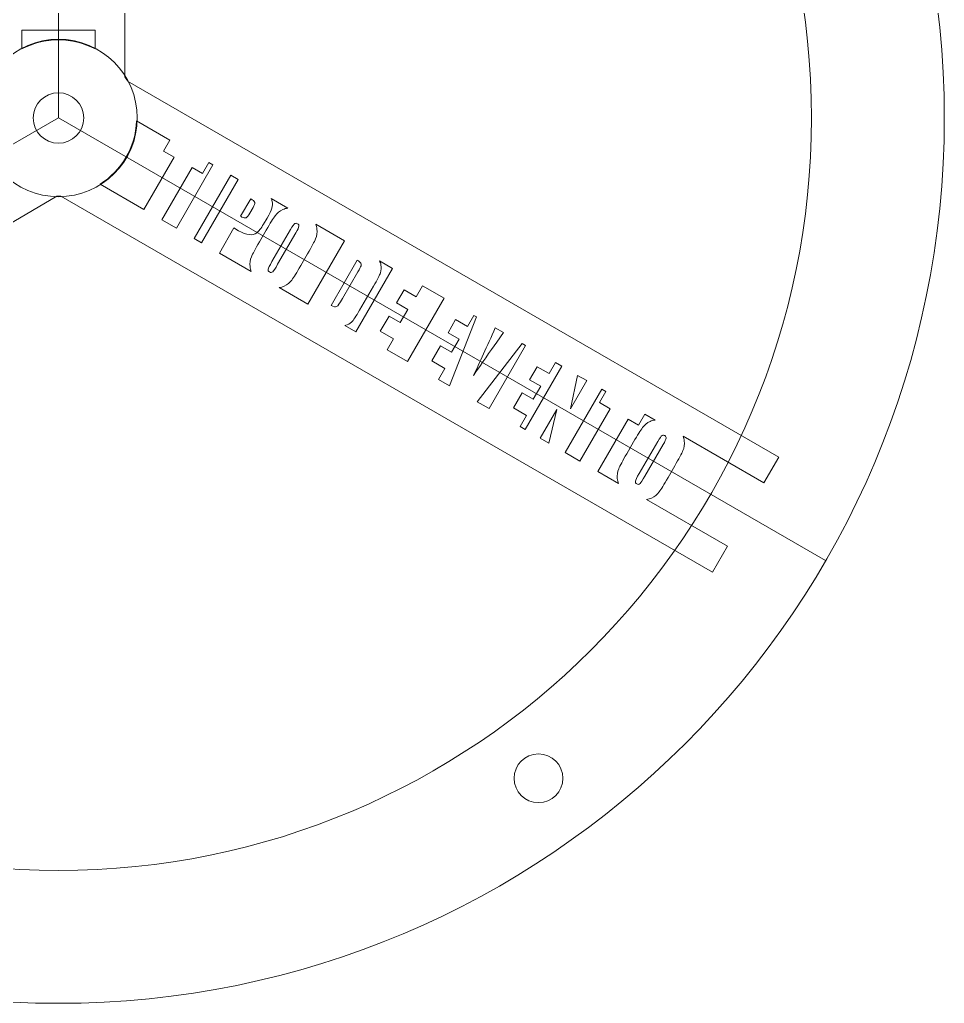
# Model space of a CAD drawing. Header units: millimetres. Extents: x -535 to 505, y -208 to 234.
# Drawn here: x -79.4 to 24.9, y 34.2 to 145.3 of the extents above; entities that cross this region are included whole.
import ezdxf

# ---------------------------------------------------------------- set-up
doc = ezdxf.new("R2010")
doc.units = ezdxf.units.MM
doc.header["$MEASUREMENT"] = 0
doc.layers.add('Capa 1', color=7, linetype='Continuous')

msp = doc.modelspace()

# ---------------------------------------------------------------- linework, layer by layer
at = {"layer": 'Capa 1', "color": 250, "lineweight": 20}
for centre, major_axis in [((-75.0592, 134.2139), (0, 100.0001)), ((-75.0593, 134.214), (0, 85)), ((-75.0592, 134.214), (0, 8.8927)), ((-20.8732, 59.6333), (0, 2.75))]:
    msp.add_ellipse(centre, major_axis=major_axis, ratio=1, dxfattribs=at)
msp.add_open_spline([(-75.0593, 134.214), (-75.0593, 134.214), (-75.0593, 234.2139), (-75.0593, 234.2139)], degree=3, dxfattribs=at)
for points, knots in [([(-148.4151, 82.26), (-148.4151, 82.26), (-150.1282, 85.1658), (-150.1282, 85.1658), (-150.1282, 85.1658), (-150.1282, 85.1658), (-144.0596, 88.7436), (-144.0596, 88.7436), (-144.0596, 88.7436), (-144.0596, 88.7436), (-148.2514, 95.8537), (-148.2514, 95.8537), (-148.2514, 95.8537), (-148.2514, 95.8537), (-154.3201, 92.2759), (-154.3201, 92.2759), (-154.3201, 92.2759), (-154.3201, 92.2759), (-156.0331, 95.1816), (-156.0331, 95.1816), (-156.0331, 95.1816), (-156.0331, 95.1816), (-82.8804, 138.3094), (-82.8804, 138.3094), (-82.8804, 138.3094), (-82.78, 138.5006), (-82.673, 138.6878), (-82.5593, 138.8705), (-82.5593, 138.8705), (-82.5593, 138.8705), (-82.5593, 223.7911), (-82.5593, 223.7911), (-82.5593, 223.7911), (-82.5593, 223.7911), (-79.1863, 223.7911), (-79.1863, 223.7911), (-79.1863, 223.7911), (-79.1863, 223.7911), (-79.1863, 215.9873), (-79.1863, 215.9873), (-79.1863, 215.9873), (-79.0126, 216.2073), (-78.8015, 216.3756), (-78.5539, 216.4925), (-78.5539, 216.4925), (-78.1835, 216.6664), (-77.717, 216.7533), (-77.1559, 216.7532), (-77.1559, 216.7532), (-77.1559, 216.7532), (-77.156, 214.5204), (-77.156, 214.5204), (-77.156, 214.5204), (-77.5754, 214.5204), (-77.8397, 214.5166), (-77.9474, 214.5072), (-77.9474, 214.5072), (-78.057, 214.4977), (-78.1495, 214.4524), (-78.2233, 214.3712), (-78.2233, 214.3712), (-78.2969, 214.2919), (-78.3347, 214.1823), (-78.3348, 214.0445), (-78.3348, 214.0445), (-78.3347, 213.9292), (-78.2988, 213.8347), (-78.2289, 213.7592), (-78.2289, 213.7592), (-78.1591, 213.6856), (-78.0703, 213.6421), (-77.9588, 213.6307), (-77.9588, 213.6307), (-77.8473, 213.6194), (-77.6244, 213.6137), (-77.2902, 213.6138), (-77.2902, 213.6138), (-77.2902, 213.6138), (-75.864, 213.6137), (-75.864, 213.6137), (-75.864, 213.6137), (-76.102, 213.729), (-76.2815, 213.8971), (-76.4004, 214.1181), (-76.4004, 214.1181), (-76.5195, 214.341), (-76.578, 214.6149), (-76.5779, 214.9399), (-76.5779, 214.9399), (-76.5779, 215.3497), (-76.4665, 215.7123), (-76.2455, 216.0259), (-76.2455, 216.0259), (-76.0245, 216.3414), (-75.7601, 216.5397), (-75.4503, 216.6247), (-75.4503, 216.6247), (-75.1404, 216.7097), (-74.7211, 216.7532), (-74.1942, 216.7533), (-74.1942, 216.7533), (-74.1942, 216.7533), (-73.482, 216.7532), (-73.482, 216.7532), (-73.482, 216.7532), (-72.8548, 216.7532), (-72.3883, 216.7286), (-72.0823, 216.6814), (-72.0823, 216.6814), (-71.7763, 216.6323), (-71.493, 216.5057), (-71.2341, 216.296), (-71.2341, 216.296), (-71.123, 216.2073), (-71.0224, 216.1042), (-70.9325, 215.987), (-70.9325, 215.987), (-70.9325, 215.987), (-70.9324, 223.7911), (-70.9324, 223.7911), (-70.9324, 223.7911), (-70.9324, 223.7911), (-67.5593, 223.7911), (-67.5593, 223.7911), (-67.5593, 223.7911), (-67.5593, 223.7911), (-67.5593, 138.8706), (-67.5593, 138.8706), (-67.5593, 138.8706), (-67.4597, 138.7105), (-67.3649, 138.547), (-67.2755, 138.3803), (-67.2755, 138.3803), (-67.2755, 138.3803), (6.2668, 95.9208), (6.2668, 95.9208), (6.2668, 95.9208), (6.2668, 95.9208), (4.5803, 92.9996), (4.5803, 92.9996), (4.5803, 92.9996), (4.5803, 92.9996), (-4.5505, 98.2712), (-4.5505, 98.2712), (-4.5505, 98.2712), (-4.4808, 98.0988), (-4.4354, 97.9194), (-4.4148, 97.7331), (-4.4148, 97.7331), (-4.3704, 97.3453), (-4.422, 96.9803), (-4.5668, 96.6386), (-4.5668, 96.6386), (-4.7143, 96.2963), (-5.0177, 95.7254), (-5.4786, 94.9271), (-5.4786, 94.9271), (-5.4786, 94.9271), (-6.2455, 93.5988), (-6.2455, 93.5988), (-6.2455, 93.5988), (-6.696, 92.8185), (-7.0323, 92.2776), (-7.2569, 91.9754), (-7.2569, 91.9754), (-7.4809, 91.6707), (-7.7663, 91.4407), (-8.1142, 91.2838), (-8.1142, 91.2838), (-8.293, 91.2032), (-8.4805, 91.1496), (-8.6764, 91.1226), (-8.6764, 91.1226), (-8.6764, 91.1226), (0.4534, 85.8516), (0.4534, 85.8516), (0.4534, 85.8516), (0.4534, 85.8516), (-1.2332, 82.9304), (-1.2332, 82.9304), (-1.2332, 82.9304), (-1.2332, 82.9304), (-74.7783, 125.3915), (-74.7783, 125.3915), (-74.7783, 125.3915), (-74.8716, 125.3886), (-74.9652, 125.3866), (-75.0593, 125.3866), (-75.0593, 125.3866), (-75.1265, 125.3866), (-75.1934, 125.3878), (-75.2603, 125.3892), (-75.2603, 125.3892), (-75.2603, 125.3892), (-148.4151, 82.26), (-148.4151, 82.26)], [0, 0, 0, 0, 0.02, 0.02, 0.02, 0.02, 0.04, 0.04, 0.04, 0.04, 0.06, 0.06, 0.06, 0.06, 0.08, 0.08, 0.08, 0.08, 0.1, 0.1, 0.1, 0.1, 0.12, 0.12, 0.12, 0.12, 0.14, 0.14, 0.14, 0.14, 0.16, 0.16, 0.16, 0.16, 0.18, 0.18, 0.18, 0.18, 0.2, 0.2, 0.2, 0.2, 0.22, 0.22, 0.22, 0.22, 0.24, 0.24, 0.24, 0.24, 0.26, 0.26, 0.26, 0.26, 0.28, 0.28, 0.28, 0.28, 0.3, 0.3, 0.3, 0.3, 0.32, 0.32, 0.32, 0.32, 0.34, 0.34, 0.34, 0.34, 0.36, 0.36, 0.36, 0.36, 0.38, 0.38, 0.38, 0.38, 0.4, 0.4, 0.4, 0.4, 0.42, 0.42, 0.42, 0.42, 0.44, 0.44, 0.44, 0.44, 0.46, 0.46, 0.46, 0.46, 0.48, 0.48, 0.48, 0.48, 0.5, 0.5, 0.5, 0.5, 0.52, 0.52, 0.52, 0.52, 0.54, 0.54, 0.54, 0.54, 0.56, 0.56, 0.56, 0.56, 0.58, 0.58, 0.58, 0.58, 0.6, 0.6, 0.6, 0.6, 0.62, 0.62, 0.62, 0.62, 0.64, 0.64, 0.64, 0.64, 0.66, 0.66, 0.66, 0.66, 0.68, 0.68, 0.68, 0.68, 0.7, 0.7, 0.7, 0.7, 0.72, 0.72, 0.72, 0.72, 0.74, 0.74, 0.74, 0.74, 0.76, 0.76, 0.76, 0.76, 0.78, 0.78, 0.78, 0.78, 0.8, 0.8, 0.8, 0.8, 0.82, 0.82, 0.82, 0.82, 0.84, 0.84, 0.84, 0.84, 0.86, 0.86, 0.86, 0.86, 0.88, 0.88, 0.88, 0.88, 0.9, 0.9, 0.9, 0.9, 0.92, 0.92, 0.92, 0.92, 0.94, 0.94, 0.94, 0.94, 0.96, 0.96, 0.96, 0.96, 1, 1, 1, 1]), ([(-70.9324, 142.0188), (-70.9324, 142.0188), (-70.9324, 144.1511), (-70.9324, 144.1511), (-70.9324, 144.1511), (-70.9324, 144.1511), (-79.1863, 144.1511), (-79.1863, 144.1511), (-79.1863, 144.1511), (-79.1863, 144.1511), (-79.1863, 142.0186), (-79.1863, 142.0186), (-79.1863, 142.0186), (-77.9546, 142.6712), (-76.5503, 143.0414), (-75.0593, 143.0414), (-75.0593, 143.0414), (-73.5684, 143.0414), (-72.164, 142.6714), (-70.9324, 142.0188)], [0, 0, 0, 0, 0.16666667, 0.16666667, 0.16666667, 0.16666667, 0.33333333, 0.33333333, 0.33333333, 0.33333333, 0.5, 0.5, 0.5, 0.5, 0.66666667, 0.66666667, 0.66666667, 0.66666667, 1, 1, 1, 1]), ([(-75.0593, 137.0641), (-73.4853, 137.0641), (-72.2093, 135.7881), (-72.2093, 134.2141), (-72.2093, 134.2141), (-72.2093, 132.6401), (-73.4853, 131.3641), (-75.0593, 131.3641), (-75.0593, 131.3641), (-76.6333, 131.3641), (-77.9093, 132.6401), (-77.9093, 134.2141), (-77.9093, 134.2141), (-77.9093, 135.7881), (-76.6333, 137.0641), (-75.0593, 137.0641)], [0, 0, 0, 0, 0.2, 0.2, 0.2, 0.2, 0.4, 0.4, 0.4, 0.4, 0.6, 0.6, 0.6, 0.6, 1, 1, 1, 1]), ([(-66.2386, 133.8867), (-66.3485, 130.8735), (-67.9683, 128.2459), (-70.3643, 126.738), (-70.3643, 126.738), (-70.3643, 126.738), (-65.4169, 123.8817), (-65.4169, 123.8817), (-65.4169, 123.8817), (-65.4169, 123.8817), (-62.0048, 129.7916), (-62.0048, 129.7916), (-62.0048, 129.7916), (-62.0048, 129.7916), (-63.2023, 130.4829), (-63.2023, 130.4829), (-63.2023, 130.4829), (-63.2023, 130.4829), (-62.4875, 131.721), (-62.4875, 131.721), (-62.4875, 131.721), (-62.4875, 131.721), (-66.2386, 133.8867), (-66.2386, 133.8867)], [0, 0, 0, 0, 0.14285714, 0.14285714, 0.14285714, 0.14285714, 0.28571429, 0.28571429, 0.28571429, 0.28571429, 0.42857143, 0.42857143, 0.42857143, 0.42857143, 0.57142857, 0.57142857, 0.57142857, 0.57142857, 0.71428571, 0.71428571, 0.71428571, 0.71428571, 1, 1, 1, 1]), ([(-63.3949, 122.7143), (-63.3949, 122.7143), (-61.746, 121.7623), (-61.746, 121.7623), (-61.746, 121.7623), (-61.746, 121.7623), (-57.6191, 128.9103), (-57.6191, 128.9103), (-57.6191, 128.9103), (-57.6191, 128.9103), (-58.0805, 129.1766), (-58.0805, 129.1766), (-58.0805, 129.1766), (-58.0805, 129.1766), (-58.7953, 127.9386), (-58.7953, 127.9386), (-58.7953, 127.9386), (-58.7953, 127.9386), (-59.9828, 128.6242), (-59.9828, 128.6242), (-59.9828, 128.6242), (-59.9828, 128.6242), (-63.3949, 122.7143), (-63.3949, 122.7143)], [0, 0, 0, 0, 0.14285714, 0.14285714, 0.14285714, 0.14285714, 0.28571429, 0.28571429, 0.28571429, 0.28571429, 0.42857143, 0.42857143, 0.42857143, 0.42857143, 0.57142857, 0.57142857, 0.57142857, 0.57142857, 0.71428571, 0.71428571, 0.71428571, 0.71428571, 1, 1, 1, 1]), ([(-59.7241, 120.5949), (-59.7241, 120.5949), (-58.9176, 120.1293), (-58.9176, 120.1293), (-58.9176, 120.1293), (-58.9176, 120.1293), (-54.7907, 127.2773), (-54.7907, 127.2773), (-54.7907, 127.2773), (-54.7907, 127.2773), (-55.5972, 127.7429), (-55.5972, 127.7429), (-55.5972, 127.7429), (-55.5972, 127.7429), (-59.7241, 120.5949), (-59.7241, 120.5949)], [0, 0, 0, 0, 0.2, 0.2, 0.2, 0.2, 0.4, 0.4, 0.4, 0.4, 0.6, 0.6, 0.6, 0.6, 1, 1, 1, 1]), ([(-56.8957, 118.9619), (-56.8957, 118.9619), (-53.2974, 116.8845), (-53.2974, 116.8845), (-53.2974, 116.8845), (-53.3671, 117.0568), (-53.4124, 117.2361), (-53.433, 117.4224), (-53.433, 117.4224), (-53.4775, 117.8101), (-53.426, 118.1752), (-53.2811, 118.5168), (-53.2811, 118.5168), (-53.1336, 118.8592), (-52.8302, 119.43), (-52.3693, 120.2283), (-52.3693, 120.2283), (-52.3693, 120.2283), (-51.6024, 121.5566), (-51.6024, 121.5566), (-51.6024, 121.5566), (-51.1518, 122.337), (-50.8156, 122.8778), (-50.591, 123.18), (-50.591, 123.18), (-50.367, 123.4847), (-50.0816, 123.7147), (-49.7336, 123.8716), (-49.7336, 123.8716), (-49.5547, 123.9522), (-49.3673, 124.0059), (-49.1712, 124.0329), (-49.1712, 124.0329), (-49.1712, 124.0329), (-51.0588, 125.1227), (-51.0588, 125.1227), (-51.0588, 125.1227), (-50.9991, 125.0134), (-50.9571, 124.905), (-50.9331, 124.7975), (-50.9331, 124.7975), (-50.8786, 124.548), (-50.8931, 124.2924), (-50.9724, 124.0306), (-50.9724, 124.0306), (-51.0541, 123.768), (-51.2348, 123.3947), (-51.5153, 122.9088), (-51.5153, 122.9088), (-51.5153, 122.9088), (-51.9053, 122.2332), (-51.9053, 122.2332), (-51.9053, 122.2332), (-52.1906, 121.7392), (-52.4499, 121.4069), (-52.6834, 121.2407), (-52.6834, 121.2407), (-52.9162, 121.0719), (-53.2053, 121.0054), (-53.5468, 121.0412), (-53.5468, 121.0412), (-53.8898, 121.0778), (-54.2814, 121.2232), (-54.7214, 121.4773), (-54.7214, 121.4773), (-54.7214, 121.4773), (-55.2629, 121.7899), (-55.2629, 121.7899), (-55.2629, 121.7899), (-55.2629, 121.7899), (-56.8957, 118.9619), (-56.8957, 118.9619)], [0, 0, 0, 0, 0.05263158, 0.05263158, 0.05263158, 0.05263158, 0.10526316, 0.10526316, 0.10526316, 0.10526316, 0.15789474, 0.15789474, 0.15789474, 0.15789474, 0.21052632, 0.21052632, 0.21052632, 0.21052632, 0.26315789, 0.26315789, 0.26315789, 0.26315789, 0.31578947, 0.31578947, 0.31578947, 0.31578947, 0.36842105, 0.36842105, 0.36842105, 0.36842105, 0.42105263, 0.42105263, 0.42105263, 0.42105263, 0.47368421, 0.47368421, 0.47368421, 0.47368421, 0.52631579, 0.52631579, 0.52631579, 0.52631579, 0.57894737, 0.57894737, 0.57894737, 0.57894737, 0.63157895, 0.63157895, 0.63157895, 0.63157895, 0.68421053, 0.68421053, 0.68421053, 0.68421053, 0.73684211, 0.73684211, 0.73684211, 0.73684211, 0.78947368, 0.78947368, 0.78947368, 0.78947368, 0.84210526, 0.84210526, 0.84210526, 0.84210526, 0.89473684, 0.89473684, 0.89473684, 0.89473684, 1, 1, 1, 1]), ([(-53.3532, 125.0976), (-53.3532, 125.0976), (-54.4951, 123.1199), (-54.4951, 123.1199), (-54.4951, 123.1199), (-54.4397, 123.0836), (-54.3916, 123.0536), (-54.3507, 123.03), (-54.3507, 123.03), (-54.1658, 122.9232), (-54.0118, 122.8954), (-53.8869, 122.9454), (-53.8869, 122.9454), (-53.7646, 122.9948), (-53.6191, 123.1638), (-53.4529, 123.4516), (-53.4529, 123.4516), (-53.4529, 123.4516), (-53.0836, 124.0913), (-53.0836, 124.0913), (-53.0836, 124.0913), (-52.9306, 124.3563), (-52.8713, 124.5534), (-52.9084, 124.6816), (-52.9084, 124.6816), (-52.944, 124.8091), (-53.0931, 124.9474), (-53.3532, 125.0976)], [0, 0, 0, 0, 0.125, 0.125, 0.125, 0.125, 0.25, 0.25, 0.25, 0.25, 0.375, 0.375, 0.375, 0.375, 0.5, 0.5, 0.5, 0.5, 0.625, 0.625, 0.625, 0.625, 0.75, 0.75, 0.75, 0.75, 1, 1, 1, 1]), ([(-48.2566, 121.2543), (-48.0488, 121.6141), (-47.9352, 121.8562), (-47.916, 121.9803), (-47.916, 121.9803), (-47.8976, 122.1027), (-47.9485, 122.1997), (-48.0695, 122.2696), (-48.0695, 122.2696), (-48.1725, 122.3291), (-48.2747, 122.3336), (-48.3775, 122.2838), (-48.3775, 122.2838), (-48.4778, 122.2349), (-48.6445, 122.0105), (-48.8749, 121.6113), (-48.8749, 121.6113), (-48.8749, 121.6113), (-50.967, 117.9878), (-50.967, 117.9878), (-50.967, 117.9878), (-51.2267, 117.538), (-51.3692, 117.2495), (-51.3936, 117.124), (-51.3936, 117.124), (-51.4191, 116.9969), (-51.3658, 116.8963), (-51.235, 116.8207), (-51.235, 116.8207), (-51.1008, 116.7433), (-50.9792, 116.7538), (-50.8717, 116.8531), (-50.8717, 116.8531), (-50.7641, 116.9525), (-50.5791, 117.2316), (-50.3155, 117.6881), (-50.3155, 117.6881), (-50.3155, 117.6881), (-48.2566, 121.2543), (-48.2566, 121.2543)], [0, 0, 0, 0, 0.09090909, 0.09090909, 0.09090909, 0.09090909, 0.18181818, 0.18181818, 0.18181818, 0.18181818, 0.27272727, 0.27272727, 0.27272727, 0.27272727, 0.36363636, 0.36363636, 0.36363636, 0.36363636, 0.45454545, 0.45454545, 0.45454545, 0.45454545, 0.54545455, 0.54545455, 0.54545455, 0.54545455, 0.63636364, 0.63636364, 0.63636364, 0.63636364, 0.72727273, 0.72727273, 0.72727273, 0.72727273, 0.81818182, 0.81818182, 0.81818182, 0.81818182, 1, 1, 1, 1]), ([(-50.1379, 115.0603), (-50.1379, 115.0603), (-46.8971, 113.1893), (-46.8971, 113.1893), (-46.8971, 113.1893), (-46.8971, 113.1893), (-42.7702, 120.3373), (-42.7702, 120.3373), (-42.7702, 120.3373), (-42.7702, 120.3373), (-46.012, 122.2089), (-46.012, 122.2089), (-46.012, 122.2089), (-45.9423, 122.0366), (-45.8969, 121.8571), (-45.8763, 121.6708), (-45.8763, 121.6708), (-45.832, 121.2831), (-45.8835, 120.918), (-46.0283, 120.5764), (-46.0283, 120.5764), (-46.1758, 120.2341), (-46.4792, 119.6632), (-46.9401, 118.8649), (-46.9401, 118.8649), (-46.9401, 118.8649), (-47.707, 117.5365), (-47.707, 117.5365), (-47.707, 117.5365), (-48.1575, 116.7563), (-48.4938, 116.2153), (-48.7184, 115.9132), (-48.7184, 115.9132), (-48.9424, 115.6084), (-49.2278, 115.3784), (-49.5758, 115.2216), (-49.5758, 115.2216), (-49.7545, 115.141), (-49.9421, 115.0873), (-50.1379, 115.0603)], [0, 0, 0, 0, 0.09090909, 0.09090909, 0.09090909, 0.09090909, 0.18181818, 0.18181818, 0.18181818, 0.18181818, 0.27272727, 0.27272727, 0.27272727, 0.27272727, 0.36363636, 0.36363636, 0.36363636, 0.36363636, 0.45454545, 0.45454545, 0.45454545, 0.45454545, 0.54545455, 0.54545455, 0.54545455, 0.54545455, 0.63636364, 0.63636364, 0.63636364, 0.63636364, 0.72727273, 0.72727273, 0.72727273, 0.72727273, 0.81818182, 0.81818182, 0.81818182, 0.81818182, 1, 1, 1, 1]), ([(-41.3328, 118.1577), (-41.3328, 118.1577), (-44.2852, 113.0439), (-44.2852, 113.0439), (-44.2852, 113.0439), (-43.9989, 112.8786), (-43.7882, 112.8355), (-43.6557, 112.9139), (-43.6557, 112.9139), (-43.5206, 112.9929), (-43.3047, 113.2914), (-43.0053, 113.8099), (-43.0053, 113.8099), (-43.0053, 113.8099), (-41.2618, 116.8298), (-41.2618, 116.8298), (-41.2618, 116.8298), (-41.0587, 117.1815), (-40.9398, 117.4138), (-40.9035, 117.526), (-40.9035, 117.526), (-40.8688, 117.639), (-40.8763, 117.7393), (-40.9301, 117.8314), (-40.9301, 117.8314), (-40.9811, 117.9241), (-41.1151, 118.032), (-41.3328, 118.1577)], [0, 0, 0, 0, 0.125, 0.125, 0.125, 0.125, 0.25, 0.25, 0.25, 0.25, 0.375, 0.375, 0.375, 0.375, 0.5, 0.5, 0.5, 0.5, 0.625, 0.625, 0.625, 0.625, 0.75, 0.75, 0.75, 0.75, 1, 1, 1, 1]), ([(-42.7364, 110.7871), (-42.7364, 110.7871), (-41.4725, 110.0574), (-41.4725, 110.0574), (-41.4725, 110.0574), (-41.4725, 110.0574), (-37.3456, 117.2054), (-37.3456, 117.2054), (-37.3456, 117.2054), (-37.3456, 117.2054), (-38.829, 118.0619), (-38.829, 118.0619), (-38.829, 118.0619), (-38.7414, 117.9132), (-38.6826, 117.7624), (-38.6525, 117.6092), (-38.6525, 117.6092), (-38.5923, 117.3017), (-38.6106, 117.0092), (-38.7109, 116.7334), (-38.7109, 116.7334), (-38.8122, 116.456), (-39.0737, 115.9504), (-39.4987, 115.2143), (-39.4987, 115.2143), (-39.4987, 115.2143), (-41.0684, 112.4954), (-41.0684, 112.4954), (-41.0684, 112.4954), (-41.4707, 111.7985), (-41.7726, 111.3512), (-41.9731, 111.155), (-41.9731, 111.155), (-42.1746, 110.9572), (-42.3958, 110.8385), (-42.6342, 110.7995), (-42.6342, 110.7995), (-42.668, 110.7941), (-42.702, 110.79), (-42.7364, 110.7871)], [0, 0, 0, 0, 0.09090909, 0.09090909, 0.09090909, 0.09090909, 0.18181818, 0.18181818, 0.18181818, 0.18181818, 0.27272727, 0.27272727, 0.27272727, 0.27272727, 0.36363636, 0.36363636, 0.36363636, 0.36363636, 0.45454545, 0.45454545, 0.45454545, 0.45454545, 0.54545455, 0.54545455, 0.54545455, 0.54545455, 0.63636364, 0.63636364, 0.63636364, 0.63636364, 0.72727273, 0.72727273, 0.72727273, 0.72727273, 0.81818182, 0.81818182, 0.81818182, 0.81818182, 1, 1, 1, 1]), ([(-37.9685, 108.0344), (-37.9685, 108.0344), (-35.6635, 106.7036), (-35.6635, 106.7036), (-35.6635, 106.7036), (-35.6635, 106.7036), (-31.5366, 113.8516), (-31.5366, 113.8516), (-31.5366, 113.8516), (-31.5366, 113.8516), (-33.979, 115.2617), (-33.979, 115.2617), (-33.979, 115.2617), (-33.979, 115.2617), (-34.6938, 114.0236), (-34.6938, 114.0236), (-34.6938, 114.0236), (-34.6938, 114.0236), (-36.0385, 114.8), (-36.0385, 114.8), (-36.0385, 114.8), (-36.0385, 114.8), (-36.8942, 113.3179), (-36.8942, 113.3179), (-36.8942, 113.3179), (-36.8942, 113.3179), (-35.6379, 112.5925), (-35.6379, 112.5925), (-35.6379, 112.5925), (-35.6379, 112.5925), (-36.4879, 111.1203), (-36.4879, 111.1203), (-36.4879, 111.1203), (-36.4879, 111.1203), (-37.7442, 111.8456), (-37.7442, 111.8456), (-37.7442, 111.8456), (-37.7442, 111.8456), (-38.7303, 110.1377), (-38.7303, 110.1377), (-38.7303, 110.1377), (-38.7303, 110.1377), (-37.2481, 109.282), (-37.2481, 109.282), (-37.2481, 109.282), (-37.2481, 109.282), (-37.9685, 108.0344), (-37.9685, 108.0344)], [0, 0, 0, 0, 0.07692308, 0.07692308, 0.07692308, 0.07692308, 0.15384615, 0.15384615, 0.15384615, 0.15384615, 0.23076923, 0.23076923, 0.23076923, 0.23076923, 0.30769231, 0.30769231, 0.30769231, 0.30769231, 0.38461538, 0.38461538, 0.38461538, 0.38461538, 0.46153846, 0.46153846, 0.46153846, 0.46153846, 0.53846154, 0.53846154, 0.53846154, 0.53846154, 0.61538462, 0.61538462, 0.61538462, 0.61538462, 0.69230769, 0.69230769, 0.69230769, 0.69230769, 0.76923077, 0.76923077, 0.76923077, 0.76923077, 0.84615385, 0.84615385, 0.84615385, 0.84615385, 1, 1, 1, 1]), ([(-32.1594, 104.6805), (-32.1594, 104.6805), (-30.9209, 103.9655), (-30.9209, 103.9655), (-30.9209, 103.9655), (-30.9209, 103.9655), (-27.8724, 111.7361), (-27.8724, 111.7361), (-27.8724, 111.7361), (-27.8724, 111.7361), (-28.17, 111.9079), (-28.17, 111.9079), (-28.17, 111.9079), (-28.17, 111.9079), (-28.8848, 110.6698), (-28.8848, 110.6698), (-28.8848, 110.6698), (-28.8848, 110.6698), (-30.2295, 111.4461), (-30.2295, 111.4461), (-30.2295, 111.4461), (-30.2295, 111.4461), (-31.0852, 109.964), (-31.0852, 109.964), (-31.0852, 109.964), (-31.0852, 109.964), (-29.8288, 109.2387), (-29.8288, 109.2387), (-29.8288, 109.2387), (-29.8288, 109.2387), (-30.6788, 107.7664), (-30.6788, 107.7664), (-30.6788, 107.7664), (-30.6788, 107.7664), (-31.9352, 108.4918), (-31.9352, 108.4918), (-31.9352, 108.4918), (-31.9352, 108.4918), (-32.9212, 106.7839), (-32.9212, 106.7839), (-32.9212, 106.7839), (-32.9212, 106.7839), (-31.4391, 105.9282), (-31.4391, 105.9282), (-31.4391, 105.9282), (-31.4391, 105.9282), (-32.1594, 104.6805), (-32.1594, 104.6805)], [0, 0, 0, 0, 0.07692308, 0.07692308, 0.07692308, 0.07692308, 0.15384615, 0.15384615, 0.15384615, 0.15384615, 0.23076923, 0.23076923, 0.23076923, 0.23076923, 0.30769231, 0.30769231, 0.30769231, 0.30769231, 0.38461538, 0.38461538, 0.38461538, 0.38461538, 0.46153846, 0.46153846, 0.46153846, 0.46153846, 0.53846154, 0.53846154, 0.53846154, 0.53846154, 0.61538462, 0.61538462, 0.61538462, 0.61538462, 0.69230769, 0.69230769, 0.69230769, 0.69230769, 0.76923077, 0.76923077, 0.76923077, 0.76923077, 0.84615385, 0.84615385, 0.84615385, 0.84615385, 1, 1, 1, 1]), ([(-25.7547, 110.5134), (-26.69, 108.3793), (-27.512, 106.5785), (-28.2206, 105.1105), (-28.2206, 105.1105), (-27.2485, 106.5449), (-26.3703, 107.8091), (-25.5878, 108.9037), (-25.5878, 108.9037), (-25.5878, 108.9037), (-24.8274, 109.978), (-24.8274, 109.978), (-24.8274, 109.978), (-24.8274, 109.978), (-25.7547, 110.5134), (-25.7547, 110.5134)], [0, 0, 0, 0, 0.2, 0.2, 0.2, 0.2, 0.4, 0.4, 0.4, 0.4, 0.6, 0.6, 0.6, 0.6, 1, 1, 1, 1]), ([(-27.7779, 102.1508), (-27.7779, 102.1508), (-26.4469, 101.3824), (-26.4469, 101.3824), (-26.4469, 101.3824), (-26.4469, 101.3824), (-22.32, 108.5304), (-22.32, 108.5304), (-22.32, 108.5304), (-22.32, 108.5304), (-22.7097, 108.7554), (-22.7097, 108.7554), (-22.7097, 108.7554), (-22.7097, 108.7554), (-27.7779, 102.1508), (-27.7779, 102.1508)], [0, 0, 0, 0, 0.2, 0.2, 0.2, 0.2, 0.4, 0.4, 0.4, 0.4, 0.6, 0.6, 0.6, 0.6, 1, 1, 1, 1]), ([(-22.9428, 99.3593), (-22.9428, 99.3593), (-22.3686, 99.0278), (-22.3686, 99.0278), (-22.3686, 99.0278), (-22.3686, 99.0278), (-18.2417, 106.1758), (-18.2417, 106.1758), (-18.2417, 106.1758), (-18.2417, 106.1758), (-18.9534, 106.5867), (-18.9534, 106.5867), (-18.9534, 106.5867), (-18.9534, 106.5867), (-19.6682, 105.3486), (-19.6682, 105.3486), (-19.6682, 105.3486), (-19.6682, 105.3486), (-21.0129, 106.125), (-21.0129, 106.125), (-21.0129, 106.125), (-21.0129, 106.125), (-21.8686, 104.6428), (-21.8686, 104.6428), (-21.8686, 104.6428), (-21.8686, 104.6428), (-20.6122, 103.9175), (-20.6122, 103.9175), (-20.6122, 103.9175), (-20.6122, 103.9175), (-21.4622, 102.4453), (-21.4622, 102.4453), (-21.4622, 102.4453), (-21.4622, 102.4453), (-22.7186, 103.1706), (-22.7186, 103.1706), (-22.7186, 103.1706), (-22.7186, 103.1706), (-23.7046, 101.4627), (-23.7046, 101.4627), (-23.7046, 101.4627), (-23.7046, 101.4627), (-22.2225, 100.607), (-22.2225, 100.607), (-22.2225, 100.607), (-22.2225, 100.607), (-22.9428, 99.3593), (-22.9428, 99.3593)], [0, 0, 0, 0, 0.07692308, 0.07692308, 0.07692308, 0.07692308, 0.15384615, 0.15384615, 0.15384615, 0.15384615, 0.23076923, 0.23076923, 0.23076923, 0.23076923, 0.30769231, 0.30769231, 0.30769231, 0.30769231, 0.38461538, 0.38461538, 0.38461538, 0.38461538, 0.46153846, 0.46153846, 0.46153846, 0.46153846, 0.53846154, 0.53846154, 0.53846154, 0.53846154, 0.61538462, 0.61538462, 0.61538462, 0.61538462, 0.69230769, 0.69230769, 0.69230769, 0.69230769, 0.76923077, 0.76923077, 0.76923077, 0.76923077, 0.84615385, 0.84615385, 0.84615385, 0.84615385, 1, 1, 1, 1]), ([(-16.4525, 105.1428), (-16.4525, 105.1428), (-17.2624, 101.3663), (-17.2624, 101.3663), (-17.2624, 101.3663), (-17.2624, 101.3663), (-15.4247, 104.5494), (-15.4247, 104.5494), (-15.4247, 104.5494), (-15.4247, 104.5494), (-16.4525, 105.1428), (-16.4525, 105.1428)], [0, 0, 0, 0, 0.25, 0.25, 0.25, 0.25, 0.5, 0.5, 0.5, 0.5, 1, 1, 1, 1]), ([(-17.8633, 96.4267), (-17.8633, 96.4267), (-16.1997, 95.4662), (-16.1997, 95.4662), (-16.1997, 95.4662), (-16.1997, 95.4662), (-12.7876, 101.3761), (-12.7876, 101.3761), (-12.7876, 101.3761), (-12.7876, 101.3761), (-13.9851, 102.0675), (-13.9851, 102.0675), (-13.9851, 102.0675), (-13.9851, 102.0675), (-13.2703, 103.3055), (-13.2703, 103.3055), (-13.2703, 103.3055), (-13.2703, 103.3055), (-13.7365, 103.5747), (-13.7365, 103.5747), (-13.7365, 103.5747), (-13.7365, 103.5747), (-17.8633, 96.4267), (-17.8633, 96.4267)], [0, 0, 0, 0, 0.14285714, 0.14285714, 0.14285714, 0.14285714, 0.28571429, 0.28571429, 0.28571429, 0.28571429, 0.42857143, 0.42857143, 0.42857143, 0.42857143, 0.57142857, 0.57142857, 0.57142857, 0.57142857, 0.71428571, 0.71428571, 0.71428571, 0.71428571, 1, 1, 1, 1]), ([(-20.6804, 98.0531), (-20.6804, 98.0531), (-19.7203, 97.4988), (-19.7203, 97.4988), (-19.7203, 97.4988), (-19.7203, 97.4988), (-18.8172, 101.2802), (-18.8172, 101.2802), (-18.8172, 101.2802), (-18.8172, 101.2802), (-20.6804, 98.0531), (-20.6804, 98.0531)], [0, 0, 0, 0, 0.25, 0.25, 0.25, 0.25, 0.5, 0.5, 0.5, 0.5, 1, 1, 1, 1]), ([(-14.1777, 94.2988), (-14.1777, 94.2988), (-11.8359, 92.9467), (-11.8359, 92.9467), (-11.8359, 92.9467), (-11.9056, 93.1191), (-11.9509, 93.2984), (-11.9715, 93.4846), (-11.9715, 93.4846), (-12.016, 93.8724), (-11.9645, 94.2375), (-11.8195, 94.5791), (-11.8195, 94.5791), (-11.6721, 94.9215), (-11.3686, 95.4923), (-10.9077, 96.2906), (-10.9077, 96.2906), (-10.9077, 96.2906), (-10.1408, 97.6189), (-10.1408, 97.6189), (-10.1408, 97.6189), (-9.6903, 98.3992), (-9.354, 98.9401), (-9.1294, 99.2423), (-9.1294, 99.2423), (-8.9055, 99.547), (-8.62, 99.777), (-8.2721, 99.9338), (-8.2721, 99.9338), (-8.0932, 100.0145), (-7.9058, 100.0682), (-7.7097, 100.0952), (-7.7097, 100.0952), (-7.7097, 100.0952), (-8.8632, 100.7611), (-8.8632, 100.7611), (-8.8632, 100.7611), (-8.8632, 100.7611), (-9.578, 99.5231), (-9.578, 99.5231), (-9.578, 99.5231), (-9.578, 99.5231), (-10.7656, 100.2087), (-10.7656, 100.2087), (-10.7656, 100.2087), (-10.7656, 100.2087), (-14.1777, 94.2988), (-14.1777, 94.2988)], [0, 0, 0, 0, 0.07692308, 0.07692308, 0.07692308, 0.07692308, 0.15384615, 0.15384615, 0.15384615, 0.15384615, 0.23076923, 0.23076923, 0.23076923, 0.23076923, 0.30769231, 0.30769231, 0.30769231, 0.30769231, 0.38461538, 0.38461538, 0.38461538, 0.38461538, 0.46153846, 0.46153846, 0.46153846, 0.46153846, 0.53846154, 0.53846154, 0.53846154, 0.53846154, 0.61538462, 0.61538462, 0.61538462, 0.61538462, 0.69230769, 0.69230769, 0.69230769, 0.69230769, 0.76923077, 0.76923077, 0.76923077, 0.76923077, 0.84615385, 0.84615385, 0.84615385, 0.84615385, 1, 1, 1, 1]), ([(-6.795, 97.3166), (-6.5873, 97.6764), (-6.4737, 97.9184), (-6.4544, 98.0425), (-6.4544, 98.0425), (-6.4361, 98.1649), (-6.487, 98.262), (-6.6079, 98.3318), (-6.6079, 98.3318), (-6.711, 98.3913), (-6.8131, 98.3958), (-6.916, 98.3461), (-6.916, 98.3461), (-7.0163, 98.2972), (-7.1829, 98.0727), (-7.4134, 97.6736), (-7.4134, 97.6736), (-7.4134, 97.6736), (-9.5054, 94.05), (-9.5054, 94.05), (-9.5054, 94.05), (-9.7651, 93.6002), (-9.9077, 93.3117), (-9.9321, 93.1862), (-9.9321, 93.1862), (-9.9575, 93.0591), (-9.9043, 92.9585), (-9.7735, 92.883), (-9.7735, 92.883), (-9.6393, 92.8055), (-9.5177, 92.816), (-9.4102, 92.9154), (-9.4102, 92.9154), (-9.3026, 93.0147), (-9.1175, 93.2939), (-8.854, 93.7504), (-8.854, 93.7504), (-8.854, 93.7504), (-6.795, 97.3166), (-6.795, 97.3166)], [0, 0, 0, 0, 0.09090909, 0.09090909, 0.09090909, 0.09090909, 0.18181818, 0.18181818, 0.18181818, 0.18181818, 0.27272727, 0.27272727, 0.27272727, 0.27272727, 0.36363636, 0.36363636, 0.36363636, 0.36363636, 0.45454545, 0.45454545, 0.45454545, 0.45454545, 0.54545455, 0.54545455, 0.54545455, 0.54545455, 0.63636364, 0.63636364, 0.63636364, 0.63636364, 0.72727273, 0.72727273, 0.72727273, 0.72727273, 0.81818182, 0.81818182, 0.81818182, 0.81818182, 1, 1, 1, 1])]:
    msp.add_open_spline(points, degree=3, knots=knots, dxfattribs=at)
at = {"layer": 'Capa 1', "color": 175, "lineweight": 20}
for points in [[(-75.0592, 134.214), (-75.0592, 134.214), (-161.6617, 84.2141), (-161.6617, 84.2141)], [(-75.0593, 134.214), (-75.0593, 134.214), (11.5432, 84.214), (11.5432, 84.214)]]:
    msp.add_open_spline(points, degree=3, dxfattribs=at)

doc.saveas('drawing.dxf')
